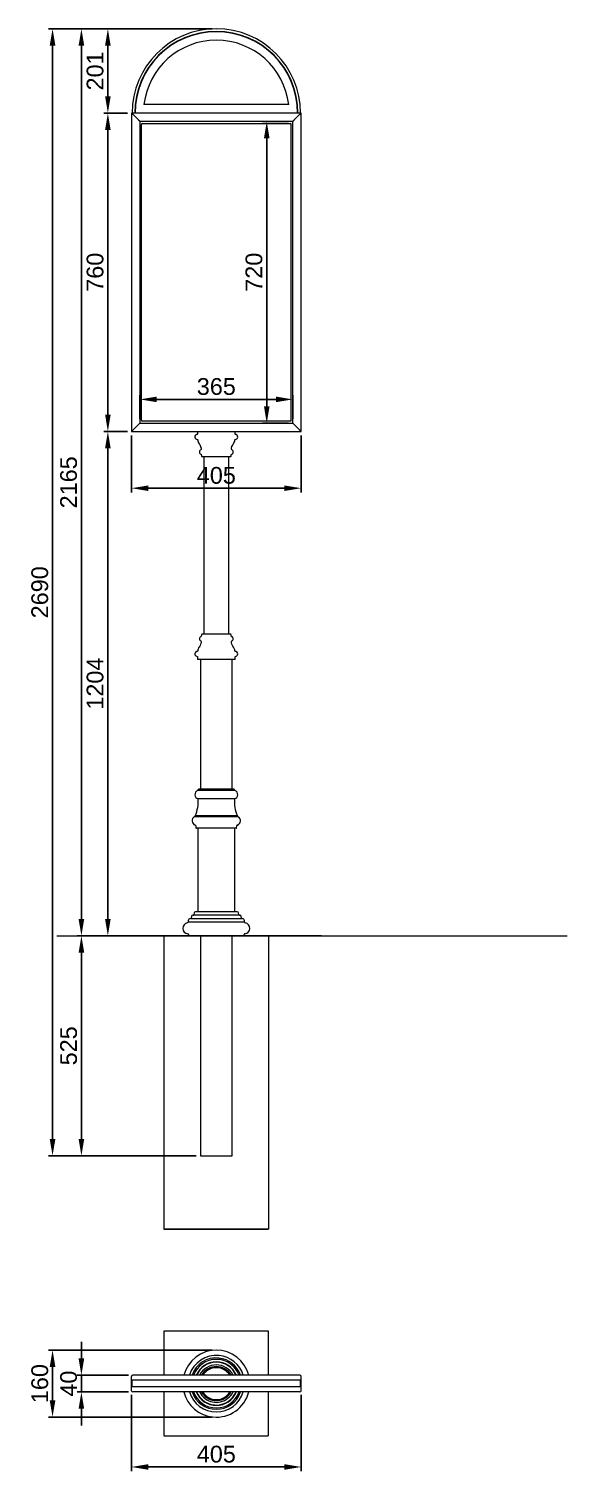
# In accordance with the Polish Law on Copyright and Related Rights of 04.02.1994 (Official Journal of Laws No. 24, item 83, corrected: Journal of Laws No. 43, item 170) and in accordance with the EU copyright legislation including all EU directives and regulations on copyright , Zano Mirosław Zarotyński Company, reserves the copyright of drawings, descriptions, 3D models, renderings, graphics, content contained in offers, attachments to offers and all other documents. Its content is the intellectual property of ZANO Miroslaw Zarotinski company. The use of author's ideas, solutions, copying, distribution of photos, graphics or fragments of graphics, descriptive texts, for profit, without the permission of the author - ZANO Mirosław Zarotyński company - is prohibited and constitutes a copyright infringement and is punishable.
# Model space of a CAD drawing. Header units: millimetres. Extents: x -279 to 3710, y -108 to 3335.
# Drawn here: x -279 to 1007, y -108 to 3335 of the extents above; entities that cross this region are included whole.
import ezdxf

# ---------------------------------------------------------------- set-up
doc = ezdxf.new("R2010")
doc.units = ezdxf.units.MM
doc.linetypes.add('HIDDEN', pattern=[1.905, 1.27, -0.635])
for name, color, linetype, lineweight in [('ZANO_R', 7, 'Continuous', 0), ('ZANO_R_przerywana', 7, 'HIDDEN', 0), ('ZANO_W', 1, 'Continuous', 0)]:
    doc.layers.add(name, color=color, linetype=linetype, lineweight=lineweight)
doc.styles.add('Arial', font='arial.ttf')
doc.styles.get("Standard").update_dxf_attribs({"font": 'ARIALUNI.TTF'})
doc.dimstyles.new('pl i ang', dxfattribs={"dimtxt": 50, "dimasz": 50, "dimexe": 1.25, "dimexo": 0.625, "dimgap": 10, "dimtad": 1, "dimtoh": 1, "dimtxsty": 'Standard', "dimcen": 2.5, "dimclrd": 1, "dimclre": 1, "dimclrt": 1, "dimadec": 0, "dimazin": 0, "dimtfac": 1, "dimtmove": 0, "dimatfit": 3, "dimfxl": 1, "dimarcsym": 1})

# ---------------------------------------------------------------- blocks, each defined once
blk = doc.blocks.new('*D413')
at = {"layer": 'ZANO_W', "color": 1, "lineweight": -2}
for p, q in [((-13.2, 2404), (-13.2, 2460.5)), ((26.8, 2450.5), (311.8, 2450.5)), ((351.8, 2404), (351.8, 2460.5))]:
    blk.add_line(p, q, dxfattribs=at)
at = {"layer": 'ZANO_W', "color": 1}
for points in [[(26.8, 2457.2), (26.8, 2443.9), (-13.2, 2450.5)], [(311.8, 2443.9), (311.8, 2457.2), (351.8, 2450.5)]]:
    blk.add_solid(points, dxfattribs=at)
at = {"layer": 'ZANO_W', "color": 1, "insert": (169.3, 2481), "char_height": 40, "attachment_point": 5, "style": 'Arial'}
blk.add_mtext('365', dxfattribs=at)
blk = doc.blocks.new('*D414')
at = {"layer": 'ZANO_W', "color": 1, "lineweight": -2}
for p, q in [((341.8, 3114), (279.7, 3114)), ((289.7, 2434), (289.7, 3074)), ((341.8, 2394), (279.7, 2394))]:
    blk.add_line(p, q, dxfattribs=at)
at = {"layer": 'ZANO_W', "color": 1}
for points in [[(296.4, 3074), (283.1, 3074), (289.7, 3114)], [(283.1, 2434), (296.4, 2434), (289.7, 2394)]]:
    blk.add_solid(points, dxfattribs=at)
at = {"layer": 'ZANO_W', "color": 1, "insert": (259.3, 2754), "char_height": 40, "attachment_point": 5, "rotation": 90, "style": 'Arial'}
blk.add_mtext('720', dxfattribs=at)
blk = doc.blocks.new('*D415')
at = {"layer": 'ZANO_W', "color": 1, "lineweight": -2}
for p, q in [((-43.2, 3133.9), (-99.8, 3133.9)), ((-89.8, 2414), (-89.8, 3093.9)), ((-43.2, 2374), (-99.8, 2374))]:
    blk.add_line(p, q, dxfattribs=at)
at = {"layer": 'ZANO_W', "color": 1}
for points in [[(-83.1, 3093.9), (-96.4, 3093.9), (-89.8, 3133.9)], [(-96.4, 2414), (-83.1, 2414), (-89.8, 2374)]]:
    blk.add_solid(points, dxfattribs=at)
at = {"layer": 'ZANO_W', "color": 1, "insert": (-120.2, 2754), "char_height": 40, "attachment_point": 5, "rotation": 90, "style": 'Arial'}
blk.add_mtext('760', dxfattribs=at)
blk = doc.blocks.new('*D421')
at = {"layer": 'ZANO_W', "color": 1, "lineweight": -2}
for p, q in [((-43.2, 2374), (-99.8, 2374)), ((-89.8, 2334), (-89.8, 1210)), ((121.2, 1170), (-99.8, 1170))]:
    blk.add_line(p, q, dxfattribs=at)
at = {"layer": 'ZANO_W', "color": 1}
for points in [[(-83.1, 2334), (-96.4, 2334), (-89.8, 2374)], [(-96.4, 1210), (-83.1, 1210), (-89.8, 1170)]]:
    blk.add_solid(points, dxfattribs=at)
at = {"layer": 'ZANO_W', "color": 1, "insert": (-120.2, 1772), "char_height": 40, "attachment_point": 5, "rotation": 90, "style": 'Arial'}
blk.add_mtext('1204', dxfattribs=at)
blk = doc.blocks.new('*D422')
at = {"layer": 'ZANO_W', "color": 1, "lineweight": -2}
for p, q in [((159.3, 3335), (-99.8, 3335)), ((-89.8, 3174), (-89.8, 3295)), ((-43.2, 3134), (-99.8, 3134))]:
    blk.add_line(p, q, dxfattribs=at)
at = {"layer": 'ZANO_W', "color": 1}
for points in [[(-83.1, 3295), (-96.4, 3295), (-89.8, 3335)], [(-96.4, 3174), (-83.1, 3174), (-89.8, 3134)]]:
    blk.add_solid(points, dxfattribs=at)
at = {"layer": 'ZANO_W', "color": 1, "insert": (-120.2, 3234.5), "char_height": 40, "attachment_point": 5, "rotation": 90, "style": 'Arial'}
blk.add_mtext('201', dxfattribs=at)
blk = doc.blocks.new('*D423')
at = {"layer": 'ZANO_W', "color": 1, "lineweight": -2}
for p, q in [((159.3, 3335), (-163, 3335)), ((-153, 3295), (-153, 1210)), ((121.2, 1170), (-163, 1170))]:
    blk.add_line(p, q, dxfattribs=at)
at = {"layer": 'ZANO_W', "color": 1}
for points in [[(-146.3, 3295), (-159.7, 3295), (-153, 3335)], [(-159.7, 1210), (-146.3, 1210), (-153, 1170)]]:
    blk.add_solid(points, dxfattribs=at)
at = {"layer": 'ZANO_W', "color": 1, "insert": (-183.4, 2252.5), "char_height": 40, "attachment_point": 5, "rotation": 90, "style": 'Arial'}
blk.add_mtext('2165', dxfattribs=at)
blk = doc.blocks.new('*D424')
at = {"layer": 'ZANO_W', "color": 1, "lineweight": -2}
for p, q in [((121.2, 1170), (-163, 1170)), ((-153, 1130), (-153, 685)), ((121.2, 645), (-163, 645))]:
    blk.add_line(p, q, dxfattribs=at)
at = {"layer": 'ZANO_W', "color": 1}
for points in [[(-146.3, 1130), (-159.7, 1130), (-153, 1170)], [(-159.7, 685), (-146.3, 685), (-153, 645)]]:
    blk.add_solid(points, dxfattribs=at)
at = {"layer": 'ZANO_W', "color": 1, "insert": (-183.4, 907.5), "char_height": 40, "attachment_point": 5, "rotation": 90, "style": 'Arial'}
blk.add_mtext('525', dxfattribs=at)
blk = doc.blocks.new('*D425')
at = {"layer": 'ZANO_W', "color": 1, "lineweight": -2}
for p, q in [((159.3, 3335), (-231.9, 3335)), ((-221.9, 685), (-221.9, 3295)), ((121.2, 645), (-231.9, 645))]:
    blk.add_line(p, q, dxfattribs=at)
at = {"layer": 'ZANO_W', "color": 1}
for points in [[(-215.2, 3295), (-228.6, 3295), (-221.9, 3335)], [(-228.6, 685), (-215.2, 685), (-221.9, 645)]]:
    blk.add_solid(points, dxfattribs=at)
at = {"layer": 'ZANO_W', "color": 1, "insert": (-252.3, 1990), "char_height": 40, "attachment_point": 5, "rotation": 90, "style": 'Arial'}
blk.add_mtext('2690', dxfattribs=at)
blk = doc.blocks.new('*D426')
at = {"layer": 'ZANO_W', "color": 1, "lineweight": -2}
for p, q in [((-33.2, 2364), (-33.2, 2228.5)), ((371.8, 2364), (371.8, 2228.5)), ((6.8, 2238.5), (331.8, 2238.5))]:
    blk.add_line(p, q, dxfattribs=at)
at = {"layer": 'ZANO_W', "color": 1}
for points in [[(6.8, 2245.1), (6.8, 2231.8), (-33.2, 2238.5)], [(331.8, 2231.8), (331.8, 2245.1), (371.8, 2238.5)]]:
    blk.add_solid(points, dxfattribs=at)
at = {"layer": 'ZANO_W', "color": 1, "insert": (169.3, 2268.9), "char_height": 40, "attachment_point": 5, "style": 'Arial'}
blk.add_mtext('405', dxfattribs=at)
blk = doc.blocks.new('*D428')
at = {"layer": 'ZANO_W', "color": 1, "lineweight": -2}
for p, q in [((-33.2, 74.2), (-33.2, -107.8)), ((371.8, 74.2), (371.8, -107.8)), ((6.8, -97.8), (331.8, -97.8))]:
    blk.add_line(p, q, dxfattribs=at)
at = {"layer": 'ZANO_W', "color": 1}
for points in [[(6.8, -91.1), (6.8, -104.4), (-33.2, -97.8)], [(331.8, -104.4), (331.8, -91.1), (371.8, -97.8)]]:
    blk.add_solid(points, dxfattribs=at)
at = {"layer": 'ZANO_W', "color": 1, "insert": (169.3, -67.3), "char_height": 40, "attachment_point": 5, "style": 'Arial'}
blk.add_mtext('405', dxfattribs=at)
blk = doc.blocks.new('*D429')
at = {"layer": 'ZANO_W', "color": 1, "lineweight": -2}
for p, q in [((-153, 161.2), (-153, 201.2)), ((-40.2, 121.2), (-163, 121.2)), ((-153, 81.2), (-153, 121.2)), ((-40.2, 81.2), (-163, 81.2)), ((-153, 41.2), (-153, 1.2))]:
    blk.add_line(p, q, dxfattribs=at)
at = {"layer": 'ZANO_W', "color": 1}
for points in [[(-159.7, 161.2), (-146.3, 161.2), (-153, 121.2)], [(-146.3, 41.2), (-159.7, 41.2), (-153, 81.2)]]:
    blk.add_solid(points, dxfattribs=at)
at = {"layer": 'ZANO_W', "color": 1, "insert": (-183.4, 101.2), "char_height": 40, "attachment_point": 5, "rotation": 90, "style": 'Arial'}
blk.add_mtext('40', dxfattribs=at)
blk = doc.blocks.new('*D430')
at = {"layer": 'ZANO_W', "color": 1, "lineweight": -2}
for p, q in [((159.3, 181.2), (-231.9, 181.2)), ((-221.9, 61.2), (-221.9, 141.2)), ((159.3, 21.2), (-231.9, 21.2))]:
    blk.add_line(p, q, dxfattribs=at)
at = {"layer": 'ZANO_W', "color": 1}
for points in [[(-215.2, 141.2), (-228.6, 141.2), (-221.9, 181.2)], [(-228.6, 61.2), (-215.2, 61.2), (-221.9, 21.2)]]:
    blk.add_solid(points, dxfattribs=at)
at = {"layer": 'ZANO_W', "color": 1, "insert": (-252.3, 101.2), "char_height": 40, "attachment_point": 5, "rotation": 90, "style": 'Arial'}
blk.add_mtext('160', dxfattribs=at)

msp = doc.modelspace()

# ---------------------------------------------------------------- linework, layer by layer
at = {"layer": 'ZANO_R'}
for p, q in [((371.8, 3134), (-33.2, 3134)), ((-33.2, 3134), (-33.2, 2374)), ((342.1, 3154), (-3.6, 3154)), ((371.8, 2374), (371.8, 3134)), ((-16.2, 3117), (-30.2, 3131)), ((351.8, 3114), (-13.2, 3114)), ((-13.2, 3114), (-13.2, 2394)), ((-9.7, 2401), (-9.7, 3107)), ((-7.7, 3109), (346.3, 3109)), ((348.3, 2401), (348.3, 3107)), ((351.8, 2394), (351.8, 3114)), ((354.8, 3117), (368.8, 3131)), ((-30.2, 2377), (-16.2, 2391)), ((-13.2, 2394), (351.8, 2394)), ((-7.7, 2399), (346.3, 2399)), ((368.8, 2377), (354.8, 2391)), ((-33.2, 2374), (127.9, 2374)), ((127.9, 2374), (142.5, 2374)), ((142.5, 2374), (210.6, 2374)), ((210.6, 2374), (371.8, 2374)), ((135.9, 2314), (149.3, 2314)), ((139.1, 2314), (139.1, 1890)), ((149.3, 2314), (202.6, 2314)), ((199.4, 1890), (199.4, 2314)), ((202.6, 1890), (135.9, 1890)), ((213.9, 1830), (124.6, 1830)), ((131.2, 1830), (131.2, 1520)), ((207.3, 1520), (207.3, 1830)), ((213.7, 1516.7), (124.8, 1516.7)), ((211.2, 1520), (127.3, 1520)), ((212.7, 1497), (125.8, 1497)), ((221, 1454.3), (117.5, 1454.3)), ((219.8, 1456.6), (118.7, 1456.6)), ((120.3, 1432.8), (120.7, 1427.9)), ((216.8, 1427), (121.7, 1427)), ((124.8, 1427), (124.8, 1227)), ((213.7, 1227), (213.7, 1427)), ((217.8, 1427.9), (218.2, 1432.8)), ((102.1, 1206), (101.9, 1202.6)), ((231.1, 1211), (107.4, 1211)), ((109.8, 1216.3), (109.4, 1212.3)), ((225.7, 1219), (112.8, 1219)), ((116.3, 1224.6), (115.3, 1220.1)), ((219.3, 1227), (119.2, 1227)), ((223.2, 1220.1), (222.2, 1224.6)), ((229.1, 1212.3), (228.7, 1216.3)), ((236.6, 1202.6), (236.5, 1206)), ((236.6, 1202.6), (101.9, 1202.6)), ((102.6, 1173.5), (102.6, 1171.5)), ((235.9, 1171.5), (235.9, 1173.5)), ((-211.5, 1170), (1007.3, 1170)), ((420.4, 1170), (-81.8, 1170)), ((44.3, 1170), (294.3, 1170)), ((294.3, 1170), (44.3, 1170)), ((131.2, 1170), (207.3, 1170)), ((-33.2, 84.2), (-33.2, 118.2)), ((-31.7, 93.2), (-31.7, 109.2)), ((370.3, 109.2), (-31.7, 109.2)), ((368.8, 121.2), (-30.2, 121.2)), ((370.3, 93.2), (370.3, 109.2)), ((371.8, 84.2), (371.8, 118.2)), ((370.3, 93.2), (-31.7, 93.2)), ((368.8, 81.2), (-30.2, 81.2))]:
    msp.add_line(p, q, dxfattribs=at)
at = {"layer": 'ZANO_R', "flags": 128}
for points in [[(-30.2, 3131), (-30.8, 3131.6), (-31.4, 3132.1), (-31.9, 3132.6), (-32.4, 3133.1), (-32.7, 3133.5), (-33, 3133.7), (-33.2, 3133.9), (-33.2, 3134)], [(-33.2, 3134), (-33.2, 3133.9), (-33, 3133.7), (-32.7, 3133.5), (-32.4, 3133.1), (-31.9, 3132.6), (-31.4, 3132.1), (-30.8, 3131.6), (-30.2, 3131)], [(368.8, 3131), (369.3, 3131.6), (369.9, 3132.1), (370.4, 3132.6), (370.9, 3133.1), (371.2, 3133.5), (371.5, 3133.7), (371.7, 3133.9), (371.8, 3134)], [(371.8, 3134), (371.7, 3133.9), (371.5, 3133.7), (371.2, 3133.5), (370.9, 3133.1), (370.4, 3132.6), (369.9, 3132.1), (369.3, 3131.6), (368.8, 3131)], [(-13.2, 3114), (-13.3, 3114), (-13.5, 3114.2), (-13.8, 3114.5), (-14.1, 3114.9), (-14.6, 3115.3), (-15.1, 3115.8), (-15.7, 3116.4), (-16.2, 3117)], [(-16.2, 3117), (-15.7, 3116.4), (-15.1, 3115.8), (-14.6, 3115.3), (-14.1, 3114.9), (-13.8, 3114.5), (-13.5, 3114.2), (-13.3, 3114), (-13.2, 3114)], [(351.8, 3114), (351.8, 3114), (352, 3114.2), (352.3, 3114.5), (352.6, 3114.9), (353.1, 3115.3), (353.6, 3115.8), (354.2, 3116.4), (354.8, 3117)], [(354.8, 3117), (354.2, 3116.4), (353.6, 3115.8), (353.1, 3115.3), (352.6, 3114.9), (352.3, 3114.5), (352, 3114.2), (351.8, 3114), (351.8, 3114)], [(-33.2, 2374), (-33.2, 2374), (-33, 2374.2), (-32.7, 2374.5), (-32.4, 2374.9), (-31.9, 2375.3), (-31.4, 2375.8), (-30.8, 2376.4), (-30.2, 2377)], [(-30.2, 2377), (-30.8, 2376.4), (-31.4, 2375.8), (-31.9, 2375.3), (-32.4, 2374.9), (-32.7, 2374.5), (-33, 2374.2), (-33.2, 2374), (-33.2, 2374)], [(-16.2, 2391), (-15.7, 2391.6), (-15.1, 2392.1), (-14.6, 2392.6), (-14.1, 2393.1), (-13.8, 2393.5), (-13.5, 2393.7), (-13.3, 2393.9), (-13.2, 2394)], [(-13.2, 2394), (-13.3, 2393.9), (-13.5, 2393.7), (-13.8, 2393.5), (-14.1, 2393.1), (-14.6, 2392.6), (-15.1, 2392.1), (-15.7, 2391.6), (-16.2, 2391)], [(354.8, 2391), (354.2, 2391.6), (353.6, 2392.1), (353.1, 2392.6), (352.6, 2393.1), (352.3, 2393.5), (352, 2393.7), (351.8, 2393.9), (351.8, 2394)], [(351.8, 2394), (351.8, 2393.9), (352, 2393.7), (352.3, 2393.5), (352.6, 2393.1), (353.1, 2392.6), (353.6, 2392.1), (354.2, 2391.6), (354.8, 2391)], [(371.8, 2374), (371.7, 2374), (371.5, 2374.2), (371.2, 2374.5), (370.9, 2374.9), (370.4, 2375.3), (369.9, 2375.8), (369.3, 2376.4), (368.8, 2377)], [(368.8, 2377), (369.3, 2376.4), (369.9, 2375.8), (370.4, 2375.3), (370.9, 2374.9), (371.2, 2374.5), (371.5, 2374.2), (371.7, 2374), (371.8, 2374)], [(124.6, 2374), (124.6, 2371.8), (124.6, 2370.3), (124.6, 2369.4), (124.6, 2368.8), (124.4, 2368.3), (124.3, 2367.9), (124.1, 2367.4), (123.6, 2367), (122.1, 2366.4), (120.6, 2365.8), (119.4, 2365), (118.3, 2363), (118.1, 2360.5), (118.9, 2358.1), (120.6, 2356.1), (121.8, 2355.4), (123.3, 2354.9), (124.6, 2354.5), (124.9, 2354.2), (125.1, 2353.7), (125.2, 2352.6), (125.2, 2351.4), (125.7, 2349.4), (127, 2346.7), (128.3, 2344.6), (129.5, 2342.8), (130.7, 2340.7), (131.8, 2338), (132.7, 2334.3), (132.9, 2332.8), (132.7, 2331.4), (132, 2330.1), (130.8, 2329.3), (129.6, 2328.2), (128.9, 2326.7), (128.7, 2324.9), (129.1, 2323.1), (129.9, 2321.5), (131, 2320.5), (132.2, 2319.8), (132.8, 2319.5), (133.2, 2319), (133.4, 2318.5), (133.6, 2317.6), (133.8, 2316.5), (133.9, 2315.8), (134, 2315.2), (134, 2315), (134, 2314.7), (134.2, 2314.4), (134.5, 2314.3), (135, 2314.2), (135.9, 2314)], [(202.6, 2314), (203.8, 2314.2), (204.1, 2314.3), (204.3, 2314.4), (204.5, 2314.7), (204.5, 2315), (204.5, 2315.2), (204.6, 2315.9), (204.9, 2317.2), (205.1, 2318.3), (205.3, 2319), (205.9, 2319.6), (206.8, 2320.1), (207.8, 2320.6), (208.6, 2321.5), (209.5, 2323.1), (209.8, 2324.9), (209.6, 2326.7), (208.9, 2328.2), (207.7, 2329.3), (206.5, 2330.1), (205.8, 2331.4), (205.6, 2332.8), (205.8, 2334.3), (206.7, 2338), (207.8, 2340.7), (209, 2342.8), (210.2, 2344.6), (211.5, 2346.7), (212.8, 2349.4), (213.2, 2350.7), (213.3, 2352), (213.3, 2352.9), (213.4, 2353.7), (213.6, 2354.2), (214, 2354.5), (215.2, 2354.9), (216.7, 2355.4), (217.9, 2356.1), (219.6, 2358.1), (220.4, 2360.5), (220.2, 2363), (219.2, 2365), (218, 2365.8), (216.4, 2366.4), (214.9, 2367), (214.4, 2367.4), (214.2, 2367.9), (214.1, 2368.3), (213.9, 2368.8), (213.9, 2369.4), (213.9, 2370.3), (213.9, 2371.8), (213.9, 2374)], [(135.9, 1890), (134.7, 1889.7), (134.4, 1889.6), (134.2, 1889.5), (134, 1889.2), (134, 1889), (134, 1888.8), (133.9, 1888), (133.7, 1886.7), (133.4, 1885.6), (133.2, 1884.9), (132.6, 1884.4), (131.7, 1883.9), (130.7, 1883.3), (129.9, 1882.5), (129.1, 1880.9), (128.7, 1879.1), (128.9, 1877.2), (129.6, 1875.7), (130.8, 1874.7), (132, 1873.9), (132.7, 1872.6), (132.9, 1871.1), (132.7, 1869.7), (131.8, 1866), (130.7, 1863.3), (129.5, 1861.2), (128.3, 1859.3), (127, 1857.2), (125.7, 1854.6), (125.3, 1853.3), (125.2, 1852), (125.2, 1851.1), (125.1, 1850.2), (124.9, 1849.8), (124.6, 1849.4), (123.3, 1849), (121.8, 1848.6), (120.6, 1847.9), (118.9, 1845.9), (118.1, 1843.4), (118.3, 1841), (119.4, 1839), (120.6, 1838.1), (122.1, 1837.5), (123.6, 1836.9), (124.1, 1836.5), (124.3, 1836.1), (124.4, 1835.7), (124.6, 1835.2), (124.6, 1834.5), (124.6, 1833.6), (124.6, 1832.2), (124.6, 1830)], [(213.9, 1830), (213.9, 1832.2), (213.9, 1833.6), (213.9, 1834.5), (213.9, 1835.2), (214.1, 1835.7), (214.2, 1836.1), (214.4, 1836.5), (214.9, 1836.9), (216.4, 1837.5), (218, 1838.1), (219.2, 1839), (220.2, 1841), (220.4, 1843.4), (219.6, 1845.9), (217.9, 1847.9), (216.7, 1848.6), (215.2, 1849), (214, 1849.4), (213.6, 1849.8), (213.4, 1850.2), (213.3, 1851.3), (213.3, 1852.5), (212.8, 1854.6), (211.5, 1857.2), (210.2, 1859.3), (209, 1861.2), (207.8, 1863.3), (206.7, 1866), (205.8, 1869.7), (205.6, 1871.1), (205.8, 1872.6), (206.5, 1873.9), (207.7, 1874.7), (208.9, 1875.7), (209.6, 1877.2), (209.8, 1879.1), (209.5, 1880.9), (208.6, 1882.5), (207.6, 1883.5), (206.4, 1884.1), (205.7, 1884.5), (205.3, 1884.9), (205.1, 1885.5), (204.9, 1886.3), (204.7, 1887.4), (204.6, 1888.2), (204.5, 1888.8), (204.5, 1889), (204.5, 1889.2), (204.3, 1889.5), (204, 1889.7), (203.5, 1889.8), (202.6, 1890)], [(127.3, 1520), (126.4, 1519.6), (125.8, 1519.1), (125.5, 1518.4), (124.8, 1516.7)], [(213.7, 1516.7), (213.3, 1517.8), (212.8, 1518.9), (212.5, 1519.4), (212, 1519.7), (211.2, 1520)]]:
    msp.add_lwpolyline(points, dxfattribs=at)
at = {"layer": 'ZANO_R'}
for centre, radius, start, end in [((169.3, 3134), 201, 0, 180), ((169.3, 3134), 195, 0, 180), ((169.3, 3134), 194, 0, 180), ((169.3, 3134), 174, 6.6003, 173.3997), ((-7.7, 3107), 2, 90, 180), ((346.3, 3107), 2, 0, 90), ((-7.7, 2401), 2, 180, 270), ((346.3, 2401), 2, 270, 0), ((128.4, 1507), 10.4, 109.9604, 255.467), ((210.1, 1507), 10.4, 284.533, 70.0396), ((49.2, 1489.6), 76.9, 334.608, 5.5304), ((289.3, 1489.6), 76.9, 174.4696, 205.392), ((121.9, 1444.7), 10.6, 114.8674, 253.1404), ((56.9, 1488.2), 69.4, 330.7819, 332.8764), ((216.6, 1444.7), 10.6, 286.8596, 65.1326), ((281.6, 1488.2), 69.4, 207.1236, 209.2181), ((118.3, 1432.7), 2, 4.4349, 73.1404), ((121.7, 1428), 1, 184.4349, 270), ((216.8, 1428), 1, 270, 355.5651), ((220.2, 1432.7), 2, 106.8596, 175.5651), ((107.4, 1205.7), 5.33, 90, 176.7348), ((107.9, 1212.5), 1.5, 281.4373, 354.5476), ((112.8, 1216), 3, 90, 174.5476), ((113.8, 1220.5), 1.5, 270, 347.0348), ((119.2, 1224), 3, 90, 167.0348), ((219.3, 1224), 3, 12.9652, 90), ((224.7, 1220.5), 1.5, 192.9652, 270), ((225.7, 1216), 3, 5.4524, 90), ((230.6, 1212.5), 1.5, 185.4524, 258.5627), ((231.1, 1205.7), 5.33, 3.2652, 90), ((102.3, 1188.1), 13.1, 97.7864, 265.1489), ((100.4, 1202.5), 1.5, 277.7864, 2.9353), ((101.1, 1173.5), 1.5, 0, 85.1489), ((104.1, 1171.5), 1.5, 180, 270), ((234.4, 1171.5), 1.5, 270, 0), ((237.4, 1173.5), 1.5, 94.8511, 180), ((238.1, 1202.5), 1.5, 177.0647, 262.2136), ((236.2, 1188.1), 13.1, 274.8511, 82.2136), ((169.3, 101.2), 80, 14.4767, 165.5233), ((169.3, 101.2), 67.4, 84.2419, 162.7364), ((169.3, 101.2), 67.4, 84.2419, 162.7369), ((169.3, 101.2), 61.3, 84.2419, 160.9622), ((169.3, 101.2), 57.9, 20.2083, 159.7917), ((169.3, 101.2), 51.8, 90, 157.2713), ((169.3, 101.2), 51.3, 22.9653, 157.0347), ((169.3, 101.2), 51.2, 23.0026, 156.9974), ((169.3, 101.2), 44.7, 26.6003, 153.3997), ((169.3, 101.2), 40.6, 29.5487, 150.4513), ((169.3, 101.2), 38, 31.7569, 148.2431), ((169.3, 101.2), 51.8, 22.7287, 90), ((169.3, 101.2), 61.3, 19.0378, 84.2419), ((169.3, 101.2), 67.4, 17.2636, 84.2419), ((169.3, 101.2), 67.4, 17.2631, 84.2419), ((-30.2, 118.2), 3, 90, 180), ((368.8, 118.2), 3, 0, 90), ((-30.2, 84.2), 3, 180, 270), ((169.3, 101.2), 80, 194.4767, 264.2419), ((169.3, 101.2), 67.4, 197.2636, 342.7364), ((169.3, 101.2), 67.4, 197.2631, 342.7369), ((169.3, 101.2), 61.3, 199.0378, 340.9622), ((169.3, 101.2), 57.9, 200.2083, 270), ((169.3, 101.2), 51.8, 202.7287, 337.2713), ((169.3, 101.2), 51.3, 202.9653, 270), ((169.3, 101.2), 51.2, 203.0026, 233.2377), ((169.3, 101.2), 44.7, 206.6003, 233.2377), ((169.3, 101.2), 40.6, 209.5487, 233.2377), ((169.3, 101.2), 38, 211.7569, 328.2431), ((169.3, 101.2), 51.2, 233.2377, 336.9974), ((169.3, 101.2), 44.7, 233.2377, 333.3997), ((169.3, 101.2), 40.6, 233.2377, 330.4513), ((169.3, 101.2), 80, 264.2419, 345.5233), ((169.3, 101.2), 51.3, 270, 337.0347), ((169.3, 101.2), 57.9, 270, 339.7917), ((368.8, 84.2), 3, 270, 0)]:
    msp.add_arc(centre, radius, start, end, dxfattribs=at)
at = {"layer": 'ZANO_R_przerywana'}
for p, q in [((44.3, 1170), (44.3, 470)), ((44.3, 1170), (44.3, 470)), ((131.2, 1170), (131.2, 645)), ((207.3, 645), (207.3, 1170)), ((294.3, 1170), (294.3, 470)), ((294.3, 1170), (294.3, 470)), ((131.2, 645), (207.3, 645)), ((44.3, 470), (294.3, 470)), ((294.3, 470), (44.3, 470)), ((294.3, 226.2), (44.3, 226.2)), ((44.3, 226.2), (44.3, 121.2)), ((294.3, 121.2), (294.3, 226.2)), ((44.3, 81.2), (44.3, -23.8)), ((294.3, -23.8), (294.3, 81.2)), ((44.3, -23.8), (294.3, -23.8))]:
    msp.add_line(p, q, dxfattribs=at)

# ---------------------------------------------------------------- dimensions: what is measured, and where the dimension line sits
at = {"layer": 'ZANO_W'}
for base, p1, p2, picture, middle in [((-221.9, 3335), (131.2, 645), (169.3, 3335), '*D425', (-252.3, 1990)), ((-153, 1170), (169.3, 3335), (131.2, 1170), '*D423', (-183.4, 2252.5)), ((-89.8, 3335), (-33.2, 3134), (169.3, 3335), '*D422', (-120.2, 3234.5)), ((-89.8, 3133.9), (-33.2, 2374), (-33.2, 3133.9), '*D415', (-120.2, 2754)), ((289.7, 3114), (351.8, 2394), (351.8, 3114), '*D414', (259.3, 2754)), ((-89.8, 1170), (-33.2, 2374), (131.2, 1170), '*D421', (-120.2, 1772)), ((-153, 645), (131.2, 1170), (131.2, 645), '*D424', (-183.4, 907.5)), ((-221.9, 181.2), (169.3, 21.2), (169.3, 181.2), '*D430', (-252.3, 101.2))]:
    dim = msp.add_linear_dim(base=base, p1=p1, p2=p2, angle=90, dimstyle='pl i ang', override={"dimtxt": 40, "dimasz": 40, "dimexe": 10, "dimexo": 10, "dimtoh": 0, "dimdec": 0, "dimtxsty": 'Arial', "dimtdec": 0, "dimtmove": 1}, dxfattribs=at)
    dim.commit()
    dim.dimension.update_dxf_attribs({"geometry": picture, "text_midpoint": middle})
for base, p1, p2, picture, middle in [((351.8, 2450.5), (-13.2, 2394), (351.8, 2394), '*D413', (169.3, 2481)), ((371.8, 2238.5), (-33.2, 2374), (371.8, 2374), '*D426', (169.3, 2268.9)), ((371.8, -97.8), (-33.2, 84.2), (371.8, 84.2), '*D428', (169.3, -67.3))]:
    dim = msp.add_linear_dim(base=base, p1=p1, p2=p2, dimstyle='pl i ang', override={"dimtxt": 40, "dimasz": 40, "dimexe": 10, "dimexo": 10, "dimtoh": 0, "dimdec": 0, "dimtxsty": 'Arial', "dimtdec": 0, "dimtmove": 1}, dxfattribs=at)
    dim.commit()
    dim.dimension.update_dxf_attribs({"geometry": picture, "text_midpoint": middle})
dim = msp.add_linear_dim(base=(-153, 121.2), p1=(-30.2, 81.2), p2=(-30.2, 121.2), angle=90, dimstyle='pl i ang', override={"dimtxt": 40, "dimasz": 40, "dimexe": 10, "dimexo": 10, "dimtoh": 0, "dimdec": 0, "dimtxsty": 'Arial', "dimtdec": 0, "dimtmove": 1}, dxfattribs=at)
dim.commit()
dim.dimension.update_dxf_attribs({"geometry": '*D429', "text_midpoint": (-153, 101.2), "dimtype": 160})

doc.saveas('drawing.dxf')
